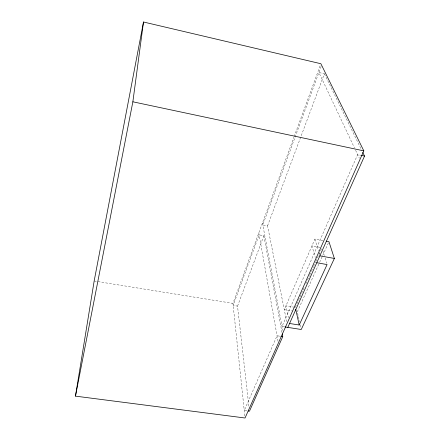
<?xml version="1.0" encoding="UTF-8"?>
<svg xmlns="http://www.w3.org/2000/svg" width="440" height="440" viewBox="0 0 440 440"><rect width="100%" height="100%" fill="white"/><g stroke="black" fill="none" stroke-linecap="round" stroke-linejoin="round"><path stroke-width="0.33" stroke-dasharray="2.2 1.65" d="M244.827 415.959L232.953 303.369L293.898 137.253M294.135 136.609L320.402 65.016M321.151 66.413L262.79 224.956L267.553 225.836L286.638 321.492M237.534 306.13L263.852 235.73L259.144 234.872L233.173 305.426L237.534 306.13L248.99 407.105M267.553 225.836L324.385 73.793L318.901 72.517L354.437 147.823M322.922 240.554L314.902 239.08L284.29 309.7L292.749 311.064M295.312 307.362L304.464 286.841M305.85 283.734L307.236 280.627M307.511 280L309.452 275.649M309.733 275.028L311.118 271.92M311.394 271.298L313.335 266.943M313.61 266.321L315.552 261.971M315.832 261.349L321.932 247.671M297.308 311.8L319.336 262.95M319.622 262.322L322.443 256.064M322.724 255.437L328.372 242.907M246.857 410.856L244.25 410.514L277.052 335.759L280.22 336.248M284.603 326.887L282.029 326.48L357.638 154.616L360.773 155.276M94.16 281.006L232.953 303.369M294.646 307.252L285.962 305.839L288.365 317.603M319.935 247.308L311.966 245.861L315.293 257.543M324.385 73.793L361.84 150.541M355.597 150.293L359.381 158.306M322.922 250.916L324.308 255.464M325.1 258.065L326.678 263.257M314.902 239.08L318.329 250.685M319.094 253.27L319.473 254.556M297.6 313.115L299.497 321.629M300.229 324.907L300.812 327.531M262.427 223.036L282.766 330.374M263.852 235.73L282.002 332.602M258.797 232.931L278.113 341.748"/><path stroke-width="0.66" d="M75.466 396.132L132.864 101.8L143.501 22L320.875 63.729L363.814 150.865L245.042 418L75.466 396.132L94.16 281.006L143.501 22M282.255 333.944L282.755 336.639L249.458 411.197L248.155 411.026M287.815 327.388L364.535 156.068L362.736 152.383M289.564 323.488L299.211 325.012L327.074 264.561L316.767 262.735M326.266 241.164L328.939 241.659L334.367 258.445L301.252 329.494L285.247 326.986M280.858 336.341L282.755 336.639M319.853 255.849L334.367 258.445M361.4 155.408L364.535 156.068M132.864 101.8L363.814 150.865M295.746 309.32L299.211 325.012"/></g></svg>
